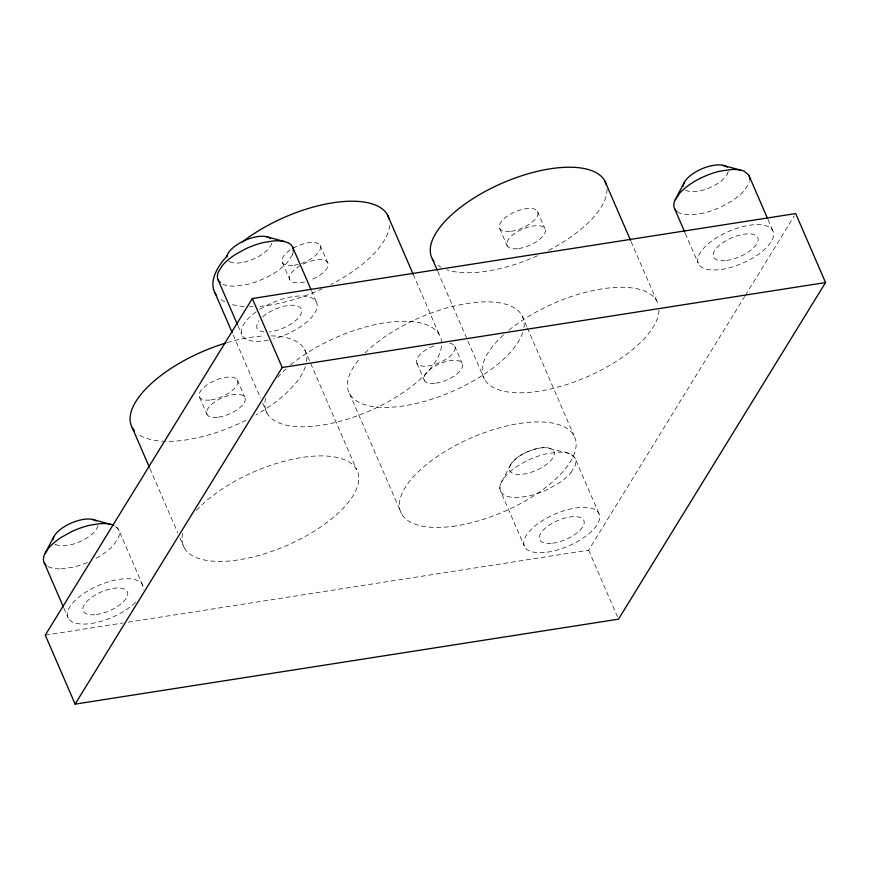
<?xml version="1.0" encoding="UTF-8"?>
<svg xmlns="http://www.w3.org/2000/svg" width="869" height="869" viewBox="0 0 869 869"><rect width="100%" height="100%" fill="white"/><g stroke="black" fill="none" stroke-linecap="round" stroke-linejoin="round"><path stroke-width="0.65" stroke-dasharray="4.34 3.26" d="M292.418 254.845L287.4 262.449A41.299 17.586 -23.4 0 1 275.125 272.54L273.463 273.583A39.311 16.739 -23.4 0 1 266.609 277.352A41.44 17.641 -23.4 0 1 246.981 284.445L234.967 286.118A41.69 17.749 -23.4 0 1 222.909 284.239M128.254 622.15L588.639 550.175L744.635 296.568M745.352 295.417L794.277 215.87M511.798 462.981L510.505 464.948A23.974 10.211 -23.4 0 0 512.113 473.062A24.43 10.406 -23.4 0 0 522.812 474.224A23.115 9.841 -23.4 0 0 525.886 473.703A24.082 10.254 -23.4 0 0 542.604 467.044A24.43 10.406 -23.4 0 0 552.456 458.43A23.137 9.852 -23.4 0 0 553.564 456.551A24.082 10.254 -23.4 0 0 551.652 449.034A24.506 10.439 -23.4 0 0 541.963 447.774A23.072 9.82 -23.4 0 0 537.868 448.404C527.353 451.033 516.012 455.877 510.212 465.534L500.783 483.457A41.169 17.532 -23.4 0 0 501.554 492.788A39.051 16.63 -23.4 0 0 503.564 494.624L505.41 495.634A41.603 17.717 -23.4 0 0 519.097 497.426L529.482 495.841M570.89 472.693L574.92 466.24A41.473 17.662 -23.4 0 0 574.626 457.594L570.292 454.063A41.69 17.749 -23.4 0 0 558.235 452.195L546.221 453.857A41.44 17.641 -23.4 0 0 526.592 460.961A39.311 16.739 -23.4 0 0 519.738 464.719L518.065 465.762A41.299 17.586 -23.4 0 0 505.801 475.854C502.141 479.949 498.263 485.749 500.653 491.387L524.268 545.949M45.275 635.13L122.898 622.986M61.036 568.869L73.05 567.196A41.44 17.641 -23.4 0 0 87.411 562.493M48.012 566.512L48.979 567.001A41.69 17.749 -23.4 0 0 61.036 568.858M677.483 211.873L679.341 212.883A41.603 17.717 -23.4 0 0 693.027 214.676L703.412 213.09A41.495 17.662 -23.4 0 0 721.303 206.822L731.557 201.184A41.603 17.717 -23.4 0 0 744.82 189.942L748.85 183.489A41.473 17.662 -23.4 0 0 749.458 181.545M46.339 565.393L47.132 565.98M237.943 325.69L241.68 334.326M63.926 608.224L68.173 618.055M768.022 219.618L772.791 230.633M685.315 233.435L698.198 263.198M631.079 241.582L656.79 300.978M537.498 211.384L544.961 228.623M499.74 228.601L507.203 245.851M522.019 315.588L526.831 326.722M527.374 327.961L573.964 435.63M598.86 513.383L575.039 458.311C569.391 450.099 556.942 452.076 548.882 448.046L543.875 447.644L537.889 448.393A24.082 10.254 -23.4 0 0 521.215 454.998A24.082 10.254 -23.4 0 0 511.874 462.949M588.639 550.175L617.424 616.697M437.759 271.421L484.348 379.09M454.683 346.025L462.145 363.275M413.199 274.322L439.442 334.967M416.914 363.242L424.376 380.492M320.161 245.362L327.624 262.612M311.406 290.518L316.783 302.977M349.577 393.69L401.521 513.731M282.392 262.579L289.855 279.829M304.671 349.566L356.616 469.608M233.261 335.097L260.581 398.219M262.72 403.173L267 413.068M237.335 380.003L244.797 397.252M199.566 397.231L207.039 414.47M149.903 468.51L177.754 532.86M179.894 537.813L184.185 547.709M142.777 585.5L118.618 529.666L114.827 525.908L115.707 526.44A39.051 16.63 -23.4 0 1 117.728 528.265A41.169 17.532 -23.4 0 1 118.477 537.607L113.47 545.2A41.299 17.586 -23.4 0 1 101.195 555.291L99.533 556.334A39.311 16.739 -23.4 0 1 94.384 559.234M196.416 510.364A94.71 40.322 -23.4 0 1 342.907 459.104A94.71 40.322 -23.4 0 1 290.192 543.994A94.71 40.322 -23.4 0 1 183.109 531.806M658.952 310.255A94.71 40.322 -23.4 0 1 539.432 391.148A94.71 40.322 -23.4 0 1 503.444 334.923M508.886 330.22A94.71 40.322 -23.4 0 1 600.262 289.16A94.71 40.322 -23.4 0 1 658.387 305.062M290.637 364.947A94.71 40.322 -23.4 0 1 431.611 327.2A94.71 40.322 -23.4 0 1 368.478 411.352A94.71 40.322 -23.4 0 1 265.621 398.295M277.732 377.407A94.71 40.322 -23.4 0 1 287.052 368.043M259.69 309.418A40.713 17.337 -23.4 0 1 316.501 302.282A40.713 17.337 -23.4 0 1 273.561 338.964M268.271 340.192A40.713 17.337 -23.4 0 1 241.799 334.652A40.713 17.337 -23.4 0 1 256.681 311.428M135.553 602.271A40.713 17.337 -23.4 0 1 73.691 622.541A40.713 17.337 -23.4 0 1 95.731 586.705A40.713 17.337 -23.4 0 1 143.179 589.877M262.644 316.913A24.093 10.254 -23.4 0 1 292.755 305.236A24.093 10.254 -23.4 0 1 298.404 317.826A24.093 10.254 -23.4 0 1 269.379 331.915M264.057 331.958A24.093 10.254 -23.4 0 1 259.027 320.759M685.522 189.996A23.974 10.211 -23.4 0 0 686.043 190.311A24.43 10.406 -23.4 0 0 696.742 191.473A23.115 9.841 -23.4 0 0 699.817 190.952A24.082 10.254 -23.4 0 0 716.458 184.293A24.43 10.406 -23.4 0 0 726.386 175.679A23.137 9.852 -23.4 0 0 727.494 173.8M728.189 171.497A24.082 10.254 -23.4 0 1 727.44 173.811M529.482 495.841A41.495 17.662 -23.4 0 0 547.372 489.573L557.626 483.935A41.603 17.717 -23.4 0 0 570.89 472.693M97.839 525.615A23.974 10.211 -23.4 0 1 96.774 528.526L95.547 530.459A24.213 10.309 -23.4 0 1 86.161 538.4A24.136 10.276 -23.4 0 1 69.477 545.037A23.072 9.82 -23.4 0 1 65.36 545.699A24.506 10.439 -23.4 0 1 55.692 544.428M55.464 544.45A24.213 10.309 -23.4 0 1 54.953 544.135M293.211 251.967A41.169 17.532 -23.4 0 1 292.408 254.856M271.66 243.418A23.974 10.211 -23.4 0 1 270.704 245.775L269.477 247.708A24.213 10.309 -23.4 0 1 243.255 262.362M229.394 261.699A24.213 10.309 -23.4 0 1 228.884 261.384M229.612 261.678A24.506 10.439 -23.4 0 0 239.29 262.938A23.072 9.82 -23.4 0 0 243.396 262.319M449.599 343.255A20.769 8.842 -23.4 0 1 445.764 359.342A20.769 8.842 -23.4 0 1 417.294 363.796A20.769 8.842 -23.4 0 1 434.554 345.601M389.605 225.277A94.71 40.322 -23.4 0 1 331.056 284.456M322.345 288.725A94.71 40.322 -23.4 0 1 257.658 306.507M252.912 306.714A94.71 40.322 -23.4 0 1 249.425 306.735M244.222 306.529A94.71 40.322 -23.4 0 1 230.806 304.204M224.789 301.836A94.71 40.322 -23.4 0 1 220.617 299.284M304.487 281.925A20.769 8.842 -23.4 0 1 293.309 270.78A20.769 8.842 -23.4 0 1 325.821 260.885A20.769 8.842 -23.4 0 1 309.983 280.252M271.432 335.868A94.71 40.322 -23.4 0 1 306.518 362.123M305.388 366.609A94.71 40.322 -23.4 0 1 255.79 414.991M246.079 420.194A94.71 40.322 -23.4 0 1 137.802 433.924M227.189 342.625A94.71 40.322 -23.4 0 1 264.426 335.955M365.056 352.966A94.71 40.322 -23.4 0 1 467.272 303.466A94.71 40.322 -23.4 0 1 523.866 328.145M522.736 332.631A94.71 40.322 -23.4 0 1 404.324 405.801A94.71 40.322 -23.4 0 1 360.309 358.017M606.996 189.149A94.71 40.322 -23.4 0 1 547.329 251.022M537.476 255.747A94.71 40.322 -23.4 0 1 447.079 269.879M441.007 267.261A94.71 40.322 -23.4 0 1 437.965 265.306M452.477 526.386A94.71 40.322 -23.4 0 0 575.56 439.703A94.71 40.322 -23.4 0 0 435.195 457.941A94.71 40.322 -23.4 0 0 452.477 526.386M547.361 552.163A40.713 17.337 -23.4 0 0 599.371 514.633A40.713 17.337 -23.4 0 0 538.465 523.334A40.713 17.337 -23.4 0 0 547.361 552.163M721.292 269.412A40.713 17.337 -23.4 0 0 773.301 231.882A40.713 17.337 -23.4 0 0 712.384 240.583A40.713 17.337 -23.4 0 0 721.292 269.412M96.34 614.557A24.093 10.254 -23.4 0 0 127.645 592.506A24.093 10.254 -23.4 0 0 91.94 597.144A24.093 10.254 -23.4 0 0 96.34 614.557M552.76 543.201A24.093 10.254 -23.4 0 0 584.077 521.15A24.093 10.254 -23.4 0 0 548.361 525.788A24.093 10.254 -23.4 0 0 552.76 543.201M726.69 260.45A24.093 10.254 -23.4 0 0 757.996 238.399A24.093 10.254 -23.4 0 0 722.291 243.038A24.093 10.254 -23.4 0 0 726.69 260.45M293.939 265.262A20.769 8.842 -23.4 0 0 320.476 246.112A20.769 8.842 -23.4 0 0 289.399 250.554A20.769 8.842 -23.4 0 0 293.939 265.262M511.287 231.273A20.769 8.842 -23.4 0 0 537.824 212.134A20.769 8.842 -23.4 0 0 506.746 216.566A20.769 8.842 -23.4 0 0 511.287 231.273M211.124 399.903A20.769 8.842 -23.4 0 0 237.661 380.752A20.769 8.842 -23.4 0 0 206.583 385.195A20.769 8.842 -23.4 0 0 211.124 399.903M218.586 417.153A20.769 8.842 -23.4 0 0 245.123 398.002A20.769 8.842 -23.4 0 0 214.046 402.445A20.769 8.842 -23.4 0 0 218.586 417.153M435.934 383.164A20.769 8.842 -23.4 0 0 462.471 364.024A20.769 8.842 -23.4 0 0 431.393 368.456A20.769 8.842 -23.4 0 0 435.934 383.164M518.75 248.523A20.769 8.842 -23.4 0 0 545.287 229.373A20.769 8.842 -23.4 0 0 514.209 233.815A20.769 8.842 -23.4 0 0 518.75 248.523"/><path stroke-width="1.3" d="M71.899 531.491L61.645 537.129A41.603 17.717 -23.4 0 0 48.382 548.372L44.352 554.824A41.473 17.662 -23.4 0 0 44.634 563.47L45.688 564.796M700.523 178.21A39.311 16.739 -23.4 0 0 693.668 181.969L691.996 183.011A41.299 17.586 -23.4 0 0 679.732 193.103L674.713 200.706A41.169 17.532 -23.4 0 0 675.485 210.037M44.786 553.814L53.759 536.944A23.137 9.852 -23.4 0 1 54.866 535.032A24.43 10.406 -23.4 0 1 64.74 526.418A24.082 10.254 -23.4 0 1 81.501 519.792A23.115 9.841 -23.4 0 1 84.521 519.238A24.43 10.406 -23.4 0 1 95.21 520.412A23.974 10.211 -23.4 0 1 96.198 521.063M675.148 199.707L684.142 182.783M252.336 298.523L45.275 635.13L75.125 704.118L618.489 619.162L825.55 282.555L795.7 213.568L252.336 298.523L282.186 367.511L75.125 704.118M282.186 367.511L825.55 282.555M722.812 165.295L740.833 170.194M266.392 236.65L284.402 241.549M92.462 519.401L110.472 524.3M287.791 242.679L289.638 243.689A39.051 16.63 -23.4 0 1 291.658 245.514A41.169 17.532 -23.4 0 1 293.309 251.043M220.27 282.642L218.564 280.72A41.473 17.662 -23.4 0 1 218.293 272.073L222.312 265.621A41.603 17.717 -23.4 0 1 235.575 254.378L245.829 248.74A41.495 17.662 -23.4 0 1 263.72 242.473L274.104 240.876A41.603 17.717 -23.4 0 1 287.791 242.679M218.162 280.003L237.411 324.452M44.232 562.754L63.394 606.996M748.969 175.56L767.501 218.401M674.583 208.636L684.783 232.197M604.835 180.937L630.546 240.344M432.404 259.038L437.226 270.183M387.498 214.925L413.199 274.322M292.549 246.915L310.863 289.268M215.056 293.027L232.197 332.631M132.229 427.667L149.37 467.272M676.701 211.276A39.051 16.63 -23.4 0 1 676.049 210.689M749.73 179.687A41.473 17.662 -23.4 0 0 748.557 174.843L744.222 171.312A41.69 17.749 -23.4 0 0 732.165 169.444L720.151 171.106A41.44 17.641 -23.4 0 0 700.523 178.21M683.338 186.172A23.974 10.211 -23.4 0 1 684.479 182.197L685.706 180.252A24.213 10.309 -23.4 0 1 711.928 165.599M725.789 166.261A24.213 10.309 -23.4 0 1 727.157 167.293M725.572 166.294A24.506 10.439 -23.4 0 0 715.893 165.023A23.072 9.82 -23.4 0 0 711.798 165.653M113.861 525.43A41.603 17.717 -23.4 0 0 100.174 523.638L89.789 525.224A41.495 17.662 -23.4 0 0 71.899 531.491M52.998 539.758A24.082 10.254 -23.4 0 1 53.813 536.901M270.509 238.671A23.974 10.211 -23.4 0 0 269.151 237.65A24.43 10.406 -23.4 0 0 258.451 236.487A23.115 9.841 -23.4 0 0 255.367 237.009A24.082 10.254 -23.4 0 0 238.736 243.668A24.43 10.406 -23.4 0 0 228.797 252.282A23.137 9.852 -23.4 0 0 227.7 254.161A24.082 10.254 -23.4 0 0 226.928 257.007M216.631 295.417A94.71 40.322 -23.4 0 1 227.298 255.682M242.364 241.94A94.71 40.322 -23.4 0 1 332.751 202.814A94.71 40.322 -23.4 0 1 389.095 218.999M134.499 430.894A94.71 40.322 -23.4 0 1 225.983 342.983M433.979 261.439A94.71 40.322 -23.4 0 1 500.837 183.761A94.71 40.322 -23.4 0 1 606.443 185.021"/></g></svg>
